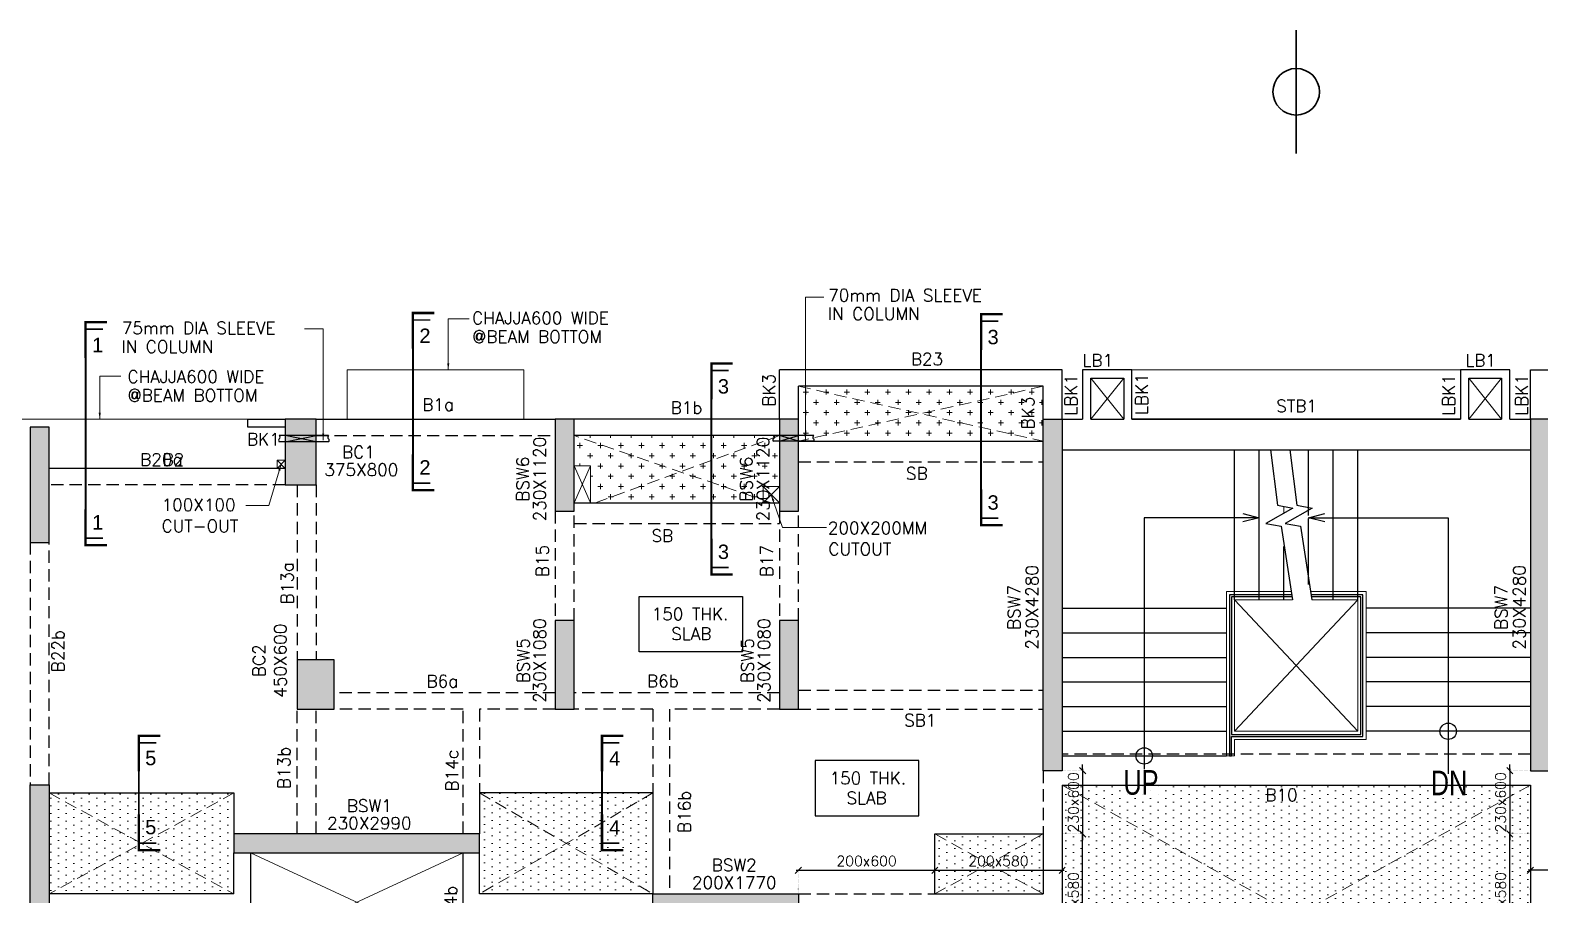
# Model space of a CAD drawing. Header units: inches. Extents: x 733929 to 798320, y 241462 to 287086.
# Drawn here: x 767060 to 785435, y 276562 to 287086 of the extents above; entities that cross this region are included whole.
import ezdxf
from ezdxf.enums import TextEntityAlignment as Align

# ---------------------------------------------------------------- set-up
doc = ezdxf.new("R2010")
doc.units = ezdxf.units.IN
doc.header["$LTSCALE"] = 600
doc.header["$MEASUREMENT"] = 0
for name, pattern in [('CONTINOUS', [0]), ('DOT', [0.25, 0, -0.25]), ('HIDDEN', [0.375, 0.25, -0.125])]:
    doc.linetypes.add(name, pattern=pattern)
for name, color, linetype in [('B-100X600', 53, 'Continuous'), ('B-100X750', 6, 'Continuous'), ('B-200X450', 212, 'Continuous'), ('B-200X580', 142, 'HIDDEN'), ('B-200X600', 62, 'HIDDEN'), ('B-200x750', 141, 'HIDDEN'), ('B-230X580', 134, 'HIDDEN'), ('B-230X600', 203, 'Continuous'), ('B-230x750', 52, 'HIDDEN'), ('B-250XAS PER DETAIL', 13, 'Continuous'), ('B-375X450', 92, 'Continuous'), ('B-375X600', 104, 'Continuous'), ('B-SB', 44, 'Continuous'), ('REBARS', 10, 'Continuous'), ('S-COL. NO.  COP', 1, 'Continuous'), ('S-COLUMN', 1, 'Continuous'), ('S-LEDDER', 2, 'Continuous'), ('S-SEC. MARK', 213, 'Continuous'), ('S-SLAB LINE', 30, 'Continuous'), ('S-SLAB NO.', 42, 'Continuous'), ('S-SLAB R.F. DIM', 2, 'Continuous'), ('S-SLEEVE', 1, 'Continuous'), ('S-STAIR', 253, 'Continuous'), ('S-TEXT.', 7, 'Continuous'), ('TYPE-A$0$99-RAILING', 145, 'Continuous'), ('TYPE-A&B_FINAL UNIT PLAN$0$ELE-6', 8, 'Continuous')]:
    doc.layers.add(name, color=color, linetype=linetype)
for name, color, linetype, lineweight in [('DIM', 9, 'Continuous', 25), ('du-bm nos mrk', 6, 'Continuous', 15), ('R.C.C. WALL', 4, 'Continuous', 35), ('S-COL-HATCH', 8, 'Continuous', 15), ('S-CUT-OUT', 3, 'CONTINOUS', 18), ('S-PROJECTION', 171, 'CONTINOUS', 18), ('S-SUNK', 8, 'Continuous', 15), ('TEXT', 11, 'Continuous', 15), ('TYPE-A$0$99-PARDI', 254, 'Continuous', 5), ('TYPE-A$0$99-STAIR', 4, 'Continuous', 5)]:
    doc.layers.add(name, color=color, linetype=linetype, lineweight=lineweight)
doc.styles.add('ARIAL', font='arial.ttf')
doc.styles.add('MA', font='romans.shx', dxfattribs={"width": 0.8})
doc.styles.add('Roman', font='romans')
doc.styles.add('romans', font='romans.shx')
doc.styles.add('ROMANSE', font='romans.shx')
doc.styles.add('SWISS', font='swisscl.ttf')
doc.dimstyles.new('du-100', dxfattribs={"dimtxt": 250, "dimasz": 80, "dimexe": 1, "dimexo": 1, "dimgap": 25, "dimtad": 1, "dimdec": 0, "dimzin": 3, "dimdsep": 46, "dimtxsty": 'MA', "dimblk": '100', "dimcen": 1, "dimdle": 1, "dimclrd": 2, "dimclre": 2, "dimclrt": 256, "dimadec": 0, "dimazin": 1, "dimtfac": 1, "dimtdec": 0, "dimtofl": 0, "dimtmove": 0, "dimatfit": 0, "dimfxl": 0, "dimfxlon": 1, "dimtolj": 1, "dimlwd": 15, "dimlwe": 9, "dimarcsym": 0})
doc.dimstyles.new('SCALE 1-100', dxfattribs={"dimtxt": 15, "dimasz": 15, "dimexe": 0.02, "dimexo": 0.025, "dimgap": 6, "dimtad": 1, "dimdec": 0, "dimzin": 3, "dimdsep": 46, "dimtxsty": 'ROMANSE', "dimblk": 'OBLIQUE', "dimcen": 0.09, "dimclrd": 2, "dimclre": 2, "dimclrt": 255, "dimadec": 3, "dimazin": 0, "dimtfac": 0.5, "dimtdec": 0, "dimtofl": 0, "dimtmove": 1, "dimatfit": 0, "dimldrblk": 'OBLIQUE', "dimfxl": 500, "dimfxlon": 1, "dimfrac": 1, "dimtolj": 1, "dimtzin": 0, "dimlwd": -1, "dimlwe": -1, "dimarcsym": 0})
doc.dimstyles.new('VISHAL', dxfattribs={"dimtxt": 230, "dimasz": 100, "dimexe": 0, "dimexo": 0, "dimgap": 25, "dimtad": 1, "dimdec": 0, "dimdsep": 46, "dimtxsty": 'romans', "dimblk": 'OBLIQUE', "dimcen": -225, "dimdle": 25, "dimclrd": 256, "dimclre": 256, "dimclrt": 7, "dimadec": 8, "dimazin": 1, "dimtfac": 1, "dimtdec": 0, "dimtix": 1, "dimtmove": 1, "dimatfit": 0, "dimfxl": 50, "dimfxlon": 1, "dimlwd": -1, "dimlwe": -1, "dimarcsym": 1})

# ---------------------------------------------------------------- blocks, each defined once
blk = doc.blocks.new('_Oblique')
at = {"color": 0, "linetype": 'ByBlock', "lineweight": -2}
blk.add_line((-0.5, -0.5), (0.5, 0.5), dxfattribs=at)
blk = doc.blocks.new('*D257')
at = {"layer": 'Defpoints', "color": 0, "transparency": 16777216}
for p in [(785320, 276860), (785320, 276572), (786870, 276572)]:
    blk.add_point(p, dxfattribs=at)
at = {"layer": 'S-SLAB R.F. DIM', "linetype": 'Continuous', "ltscale": 0.1, "transparency": 16777216}
blk.add_line((786895, 276860), (785295, 276860), dxfattribs=at)
at = {"layer": 'S-SLAB R.F. DIM', "linetype": 'DOT', "ltscale": 0.1, "transparency": 16777216}
for p, q in [((785320, 276572), (785320, 276860)), ((786870, 276572), (786870, 276860))]:
    blk.add_line(p, q, dxfattribs=at)
at = {"layer": 'S-SLAB R.F. DIM', "linetype": 'ByBlock', "transparency": 16777216, "xscale": 75, "yscale": 75, "zscale": 75, "rotation": 180}
blk.add_blockref('_Oblique', (785320, 276860), dxfattribs=at)
at = {"layer": 'S-SLAB R.F. DIM', "linetype": 'ByBlock', "transparency": 16777216, "xscale": 75, "yscale": 75, "zscale": 75}
blk.add_blockref('_Oblique', (786870, 276860), dxfattribs=at)
at = {"layer": 'S-SLAB R.F. DIM', "color": 7, "transparency": 16777216, "insert": (786095, 276973), "char_height": 125, "attachment_point": 5, "style": 'romans'}
blk.add_mtext('200x580', dxfattribs=at)
blk = doc.blocks.new('*D259')
at = {"layer": 'Defpoints', "color": 0, "transparency": 16777216}
for p in [(785069, 277302), (785320, 277302), (785320, 275642)]:
    blk.add_point(p, dxfattribs=at)
at = {"layer": 'S-SLAB R.F. DIM', "linetype": 'Continuous', "ltscale": 0.1, "transparency": 16777216}
blk.add_line((785069, 275617), (785069, 277327), dxfattribs=at)
at = {"layer": 'S-SLAB R.F. DIM', "linetype": 'DOT', "ltscale": 0.1, "transparency": 16777216}
for p, q in [((785320, 277302), (785069, 277302)), ((785320, 275642), (785069, 275642))]:
    blk.add_line(p, q, dxfattribs=at)
at = {"layer": 'S-SLAB R.F. DIM', "linetype": 'ByBlock', "transparency": 16777216, "xscale": 75, "yscale": 75, "zscale": 75}
for p, rotation in [((785069, 277302), 89.99999999997588), ((785069, 275642), 269.9999999999759)]:
    blk.add_blockref('_Oblique', p, dxfattribs=dict(at, rotation=rotation))
at = {"layer": 'S-SLAB R.F. DIM', "color": 7, "transparency": 16777216, "insert": (784957, 276472), "char_height": 125, "attachment_point": 5, "rotation": 90, "style": 'romans'}
blk.add_mtext('230x580', dxfattribs=at)
blk = doc.blocks.new('*D260')
at = {"layer": 'Defpoints', "color": 0, "transparency": 16777216}
for p in [(785320, 278072), (785069, 277302), (785320, 277302)]:
    blk.add_point(p, dxfattribs=at)
at = {"layer": 'S-SLAB R.F. DIM', "linetype": 'Continuous', "ltscale": 0.1, "transparency": 16777216}
for p, q in [((785069, 278072), (785069, 278147)), ((785069, 278097), (785069, 277277)), ((785069, 277302), (785069, 277227))]:
    blk.add_line(p, q, dxfattribs=at)
at = {"layer": 'S-SLAB R.F. DIM', "linetype": 'DOT', "ltscale": 0.1, "transparency": 16777216}
for p, q in [((785320, 278072), (785069, 278072)), ((785320, 277302), (785069, 277302))]:
    blk.add_line(p, q, dxfattribs=at)
at = {"layer": 'S-SLAB R.F. DIM', "linetype": 'ByBlock', "transparency": 16777216, "xscale": 75, "yscale": 75, "zscale": 75}
for p, rotation in [((785069, 278072), 270.0000000001299), ((785069, 277302), 90.00000000012993)]:
    blk.add_blockref('_Oblique', p, dxfattribs=dict(at, rotation=rotation))
at = {"layer": 'S-SLAB R.F. DIM', "color": 7, "transparency": 16777216, "insert": (784957, 277687), "char_height": 125, "attachment_point": 5, "rotation": 90, "style": 'romans'}
blk.add_mtext('230x600', dxfattribs=at)
blk = doc.blocks.new('*D261')
at = {"layer": 'Defpoints', "color": 0, "transparency": 16777216}
for p in [(778070, 276860), (776410, 276572), (778070, 276572)]:
    blk.add_point(p, dxfattribs=at)
at = {"layer": 'S-SLAB R.F. DIM', "linetype": 'Continuous', "ltscale": 0.1, "transparency": 16777216}
blk.add_line((776385, 276860), (778095, 276860), dxfattribs=at)
at = {"layer": 'S-SLAB R.F. DIM', "linetype": 'DOT', "ltscale": 0.1, "transparency": 16777216}
for p, q in [((776410, 276572), (776410, 276860)), ((778070, 276572), (778070, 276860))]:
    blk.add_line(p, q, dxfattribs=at)
at = {"layer": 'S-SLAB R.F. DIM', "linetype": 'ByBlock', "transparency": 16777216, "xscale": 75, "yscale": 75, "zscale": 75, "rotation": 180}
blk.add_blockref('_Oblique', (776410, 276860), dxfattribs=at)
at = {"layer": 'S-SLAB R.F. DIM', "linetype": 'ByBlock', "transparency": 16777216, "xscale": 75, "yscale": 75, "zscale": 75}
blk.add_blockref('_Oblique', (778070, 276860), dxfattribs=at)
at = {"layer": 'S-SLAB R.F. DIM', "color": 7, "transparency": 16777216, "insert": (777240, 276973), "char_height": 125, "attachment_point": 5, "style": 'romans'}
blk.add_mtext('200x600', dxfattribs=at)
blk = doc.blocks.new('*D262')
at = {"layer": 'Defpoints', "color": 0, "transparency": 16777216}
for p in [(779620, 276860), (778070, 276572), (779620, 276572)]:
    blk.add_point(p, dxfattribs=at)
at = {"layer": 'S-SLAB R.F. DIM', "linetype": 'Continuous', "ltscale": 0.1, "transparency": 16777216}
blk.add_line((778045, 276860), (779645, 276860), dxfattribs=at)
at = {"layer": 'S-SLAB R.F. DIM', "linetype": 'DOT', "ltscale": 0.1, "transparency": 16777216}
for p, q in [((778070, 276572), (778070, 276860)), ((779620, 276572), (779620, 276860))]:
    blk.add_line(p, q, dxfattribs=at)
at = {"layer": 'S-SLAB R.F. DIM', "linetype": 'ByBlock', "transparency": 16777216, "xscale": 75, "yscale": 75, "zscale": 75, "rotation": 180}
blk.add_blockref('_Oblique', (778070, 276860), dxfattribs=at)
at = {"layer": 'S-SLAB R.F. DIM', "linetype": 'ByBlock', "transparency": 16777216, "xscale": 75, "yscale": 75, "zscale": 75}
blk.add_blockref('_Oblique', (779620, 276860), dxfattribs=at)
at = {"layer": 'S-SLAB R.F. DIM', "color": 7, "transparency": 16777216, "insert": (778845, 276973), "char_height": 125, "attachment_point": 5, "style": 'romans'}
blk.add_mtext('200x580', dxfattribs=at)
blk = doc.blocks.new('100')
at = {"layer": 'DIM', "color": 2}
for p, q in [((1.5, 0), (-1.5, 0)), ((1.06, 1.06), (-1.06, -1.06)), ((0, -1.5), (0, 1.5))]:
    blk.add_line(p, q, dxfattribs=at)
blk = doc.blocks.new('*D274')
at = {"layer": 'Defpoints', "color": 0, "transparency": 16777216}
for p in [(779620, 277302), (779870, 277302), (779620, 275642)]:
    blk.add_point(p, dxfattribs=at)
at = {"layer": 'S-SLAB R.F. DIM', "linetype": 'DOT', "ltscale": 0.1, "transparency": 16777216}
for p, q in [((779620, 277302), (779870, 277302)), ((779620, 275642), (779870, 275642))]:
    blk.add_line(p, q, dxfattribs=at)
at = {"layer": 'S-SLAB R.F. DIM', "linetype": 'Continuous', "ltscale": 0.1, "transparency": 16777216}
blk.add_line((779870, 275617), (779870, 277327), dxfattribs=at)
at = {"layer": 'S-SLAB R.F. DIM', "linetype": 'ByBlock', "transparency": 16777216, "xscale": 75, "yscale": 75, "zscale": 75}
for p, rotation in [((779870, 277302), 90.00000000002814), ((779870, 275642), 270.0000000000281)]:
    blk.add_blockref('_Oblique', p, dxfattribs=dict(at, rotation=rotation))
at = {"layer": 'S-SLAB R.F. DIM', "color": 7, "transparency": 16777216, "insert": (779758, 276472), "char_height": 125, "attachment_point": 5, "rotation": 90, "style": 'romans'}
blk.add_mtext('230x580', dxfattribs=at)
blk = doc.blocks.new('*D275')
at = {"layer": 'Defpoints', "color": 0, "transparency": 16777216}
for p in [(779620, 278072), (779620, 277302), (779870, 277302)]:
    blk.add_point(p, dxfattribs=at)
at = {"layer": 'S-SLAB R.F. DIM', "linetype": 'DOT', "ltscale": 0.1, "transparency": 16777216}
for p, q in [((779620, 278072), (779870, 278072)), ((779620, 277302), (779870, 277302))]:
    blk.add_line(p, q, dxfattribs=at)
at = {"layer": 'S-SLAB R.F. DIM', "linetype": 'Continuous', "ltscale": 0.1, "transparency": 16777216}
for p, q in [((779870, 278072), (779870, 278147)), ((779870, 278097), (779870, 277277)), ((779870, 277302), (779870, 277227))]:
    blk.add_line(p, q, dxfattribs=at)
at = {"layer": 'S-SLAB R.F. DIM', "linetype": 'ByBlock', "transparency": 16777216, "xscale": 75, "yscale": 75, "zscale": 75}
for p, rotation in [((779870, 278072), 269.9999999998614), ((779870, 277302), 89.9999999998614)]:
    blk.add_blockref('_Oblique', p, dxfattribs=dict(at, rotation=rotation))
at = {"layer": 'S-SLAB R.F. DIM', "color": 7, "transparency": 16777216, "insert": (779758, 277687), "char_height": 125, "attachment_point": 5, "rotation": 90, "style": 'romans'}
blk.add_mtext('230x600', dxfattribs=at)

msp = doc.modelspace()

# ---------------------------------------------------------------- hatches: boundary and pattern name
at = {"layer": 'REBARS'}
h = msp.add_hatch(color=8, dxfattribs=at)
h.dxf.hatch_style = 1
h.paths.add_polyline_path([(767289.7, 282252.2), (767059.7, 282252.2), (767059.7, 280852.2), (767289.7, 280852.2)])
h = msp.add_hatch(color=8, dxfattribs=at)
h.dxf.hatch_style = 1
h.paths.add_polyline_path([(770539.7, 282352.2), (770164.7, 282352.2), (770164.7, 281552.2), (770539.7, 281552.2)])
h = msp.add_hatch(color=8, dxfattribs=at)
h.dxf.hatch_style = 1
h.paths.add_polyline_path([(773679.7, 282352.2), (773449.7, 282352.2), (773449.7, 281232.2), (773679.7, 281232.2)])
h = msp.add_hatch(color=8, dxfattribs=at)
h.dxf.hatch_style = 1
h.paths.add_polyline_path([(776409.7, 282352.2), (776179.7, 282352.2), (776179.7, 281232.2), (776409.7, 281232.2)])
h = msp.add_hatch(color=8, dxfattribs=at)
h.dxf.hatch_style = 1
h.paths.add_polyline_path([(779619.7, 282352.2), (779619.7, 278072.2), (779389.7, 278072.2), (779389.7, 282352.2)])
h = msp.add_hatch(color=8, dxfattribs=at)
h.dxf.hatch_style = 1
h.paths.add_polyline_path([(785319.7, 282352.2), (785319.7, 278072.2), (785549.7, 278072.2), (785549.7, 282352.2)])
h = msp.add_hatch(color=8, dxfattribs=at)
h.dxf.hatch_style = 1
h.paths.add_polyline_path([(773679.7, 279902.2), (773449.7, 279902.2), (773449.7, 278822.2), (773679.7, 278822.2)])
h = msp.add_hatch(color=8, dxfattribs=at)
h.dxf.hatch_style = 1
h.paths.add_polyline_path([(776409.7, 279902.2), (776179.7, 279902.2), (776179.7, 278822.2), (776409.7, 278822.2)])
h = msp.add_hatch(color=8, dxfattribs=at)
h.dxf.hatch_style = 1
h.paths.add_polyline_path([(770759.7, 279422.2), (770309.7, 279422.2), (770309.7, 278822.2), (770759.7, 278822.2)])
h = msp.add_hatch(color=8, dxfattribs=at)
h.dxf.hatch_style = 1
h.paths.add_polyline_path([(767289.7, 275042.2), (767059.7, 275042.2), (767059.7, 277902.2), (767289.7, 277902.2)])
h = msp.add_hatch(color=8, dxfattribs=at)
h.dxf.hatch_style = 1
h.paths.add_polyline_path([(769539.7, 277072.2), (772529.7, 277072.2), (772529.7, 277302.2), (769539.7, 277302.2)])
h = msp.add_hatch(color=8, dxfattribs=at)
h.dxf.hatch_style = 1
h.paths.add_polyline_path([(776409.7, 276372.2), (774639.7, 276372.2), (774639.7, 276572.2), (776409.7, 276572.2)])
at = {"layer": 'S-COL-HATCH', "lineweight": 0}
h = msp.add_hatch(dxfattribs=at)
h.set_pattern_fill('CROSS', color=256, scale=500, angle=90)
h.set_pattern_definition([(90, (1e-10, -600), (-125, 125), [62.5, -187.5]), (180, (31.25, -568.75), (-125, -125), [62.5, -187.5])])
h.paths.add_polyline_path([(776409.7, 282752.2), (779389.7, 282752.2), (779389.7, 282082.2), (776409.7, 282082.2)])
h = msp.add_hatch(dxfattribs=at)
h.set_pattern_fill('CROSS', color=256, scale=500, angle=90)
h.paths.add_polyline_path([(775980.6, 281332.2), (775980.6, 281532.2), (776179.7, 281532.2), (776179.7, 282152.1), (773679.7, 282152.1), (773679.7, 281482.2), (773679.7, 281482.2), (773679.7, 281782.2), (773879.7, 281782.2), (773879.7, 281482.2), (773979.7, 281482.2), (773979.7, 281332.2)])
at = {"layer": 'S-COL-HATCH'}
h = msp.add_hatch(dxfattribs=at)
h.set_pattern_fill('DOTS', color=256, scale=1500, angle=90)
h.set_pattern_definition([(90, (40, 5e-08), (-93.75, 46.875), [0, -93.75])])
h.paths.add_polyline_path([(785319.7, 274712.2), (779619.7, 274712.2), (779619.7, 277897.2), (785319.7, 277897.2)])
at = {"layer": 'S-COL-HATCH', "lineweight": 0}
h = msp.add_hatch(dxfattribs=at)
h.set_pattern_fill('DOTS', color=256, scale=1500, angle=90)
h.set_pattern_definition([(90, (60, 1645), (-93.75, 46.875), [0, -93.75])])
h.paths.add_polyline_path([(769539.7, 276572.2), (767294.7, 276572.2), (767292.2, 277802.2), (769537.2, 277802.2)])
h = msp.add_hatch(dxfattribs=at)
h.set_pattern_fill('DOTS', color=256, scale=1500, angle=90)
h.set_pattern_definition([(90, (90, 200), (-93.75, 46.875), [0, -93.75])])
h.paths.add_polyline_path([(772529.7, 277802.2), (774639.7, 277802.2), (774639.7, 276572.2), (773869.7, 276572.2), (773869.7, 276572), (773169.7, 276572.4), (773169.7, 276572.2), (772529.7, 276572.2)])
at = {"layer": 'S-COL-HATCH'}
h = msp.add_hatch(dxfattribs=at)
h.set_pattern_fill('DOTS', color=256, scale=1500, angle=90)
h.paths.add_polyline_path([(779389.7, 276572.2), (778069.7, 276572.2), (778069.7, 277302.2), (779389.7, 277302.2)])

# ---------------------------------------------------------------- linework, layer by layer
at = {"color": 8}
msp.add_line((784469.7, 282352.2), (780469.7, 282352.2), dxfattribs=at)
at = {"layer": 'B-100X600'}
for points in [[(780469.7, 282352.2), (780469.7, 282952.2), (779869.7, 282952.2), (779869.7, 282352.2)], [(779969.7, 282352.2), (779969.7, 282852.2), (780369.7, 282852.2), (780369.7, 282352.2)], [(785069.7, 282352.2), (785069.7, 282952.2), (784469.7, 282952.2), (784469.7, 282352.2)], [(784569.7, 282352.2), (784569.7, 282852.2), (784969.7, 282852.2), (784969.7, 282352.2)]]:
    msp.add_lwpolyline(points, dxfattribs=at)
at = {"layer": 'B-100X750'}
msp.add_lwpolyline([(769709.7, 282352.2), (770164.7, 282352.2), (770164.7, 282252.2), (769709.7, 282252.2)], close=True, dxfattribs=at)
at = {"layer": 'B-200X450', "linetype": 'Continuous'}
for p, q in [((769539.7, 276572.2), (769539.7, 277072.2)), ((769739.7, 277072.2), (769739.7, 275872.2)), ((772329.7, 275872.2), (772329.7, 277072.2)), ((772529.7, 276572.2), (772529.7, 277072.2)), ((769539.7, 276572.2), (767289.7, 276572.2)), ((774639.7, 276572.2), (772529.7, 276572.2))]:
    msp.add_line(p, q, dxfattribs=at)
at = {"layer": 'B-200X580', "linetype": 'Continuous'}
msp.add_line((778069.7, 276572.2), (779389.7, 276572.2), dxfattribs=at)
at = {"layer": 'B-200X600', "linetype": 'CONTINOUS'}
for p, q in [((779619.7, 282952.2), (776179.7, 282952.2)), ((785319.7, 282952.2), (788759.7, 282952.2)), ((776179.7, 282352.2), (773679.7, 282352.2))]:
    msp.add_line(p, q, dxfattribs=at)
at = {"layer": 'B-200X600', "linetype": 'Continuous'}
for p, q in [((779389.7, 282752.2), (776409.7, 282752.2)), ((776179.7, 282152.2), (773679.7, 282152.2)), ((772529.7, 277802.2), (772529.7, 277302.2)), ((774639.7, 277802.2), (774639.7, 276572.2))]:
    msp.add_line(p, q, dxfattribs=at)
at = {"layer": 'B-200X600', "linetype": 'ByBlock'}
msp.add_line((770164.7, 281752.2), (767289.7, 281752.2), dxfattribs=at)
at = {"layer": 'B-200X600', "linetype": 'HIDDEN'}
for p, q in [((770164.7, 281552.2), (767289.7, 281552.2)), ((773449.7, 279022.2), (770759.7, 279022.2)), ((776179.7, 279022.2), (773679.7, 279022.2)), ((772329.7, 278822.2), (770759.7, 278822.2)), ((772329.7, 277302.2), (772329.7, 278822.2)), ((773449.7, 278822.2), (772529.7, 278822.2)), ((772529.7, 278822.2), (772529.7, 277802.2)), ((774639.7, 278822.2), (773679.7, 278822.2)), ((774639.7, 278822.2), (774639.7, 277802.2)), ((774839.7, 278822.2), (774839.7, 276572.2)), ((776179.7, 278822.2), (774869.7, 278822.2)), ((776409.7, 276572.2), (778069.7, 276572.2))]:
    msp.add_line(p, q, dxfattribs=at)
at = {"layer": 'B-200x750', "linetype": 'CONTINOUS'}
msp.add_line((770539.7, 282352.2), (773449.7, 282352.2), dxfattribs=at)
at = {"layer": 'B-200x750', "linetype": 'HIDDEN'}
msp.add_line((770539.7, 282152.2), (773449.7, 282152.2), dxfattribs=at)
at = {"layer": 'B-230X580', "linetype": 'Continuous'}
for p, q in [((779389.7, 277302.2), (779389.7, 276572.2)), ((779619.7, 277302.2), (779619.7, 275642.2)), ((785319.7, 277302.2), (785319.7, 275642.2))]:
    msp.add_line(p, q, dxfattribs=at)
at = {"layer": 'B-230X600', "linetype": 'Continuous'}
for p, q in [((776179.7, 282352.2), (776179.7, 282952.2)), ((779619.7, 282352.2), (779619.7, 282952.2)), ((785319.7, 282352.2), (785319.7, 282952.2)), ((776409.7, 282352.2), (776409.7, 282752.2)), ((779389.7, 282352.2), (779389.7, 282752.2)), ((779619.7, 277897.2), (779619.7, 277302.2)), ((785319.7, 277897.2), (785319.7, 277302.2))]:
    msp.add_line(p, q, dxfattribs=at)
at = {"layer": 'B-230X600', "linetype": 'HIDDEN'}
for p, q in [((770309.7, 281552.2), (770309.7, 279422.2)), ((770539.7, 281552.2), (770539.7, 279422.2)), ((773449.7, 281232.2), (773449.7, 279902.2)), ((773679.7, 279902.2), (773679.7, 281232.2)), ((776179.7, 281232.2), (776179.7, 279902.2)), ((776409.7, 279902.2), (776409.7, 281232.2)), ((770309.7, 277302.2), (770309.7, 278822.2)), ((770539.7, 277302.2), (770539.7, 278822.2)), ((779389.7, 278072.2), (779389.7, 277302.2))]:
    msp.add_line(p, q, dxfattribs=at)
at = {"layer": 'B-230x750'}
msp.add_line((767059.7, 280852.2), (767059.7, 277902.2), dxfattribs=at)
at = {"layer": 'B-230x750', "linetype": 'HIDDEN'}
msp.add_line((767289.7, 277902.2), (767289.7, 280852.2), dxfattribs=at)
at = {"layer": 'B-250XAS PER DETAIL'}
for p, q in [((776409.7, 282082.2), (779389.7, 282082.2)), ((773679.7, 281332.2), (776179.7, 281332.2))]:
    msp.add_line(p, q, dxfattribs=at)
at = {"layer": 'B-250XAS PER DETAIL', "linetype": 'HIDDEN'}
for p, q in [((776409.7, 281832.2), (779389.7, 281832.2)), ((773679.7, 281082.2), (776179.7, 281082.2))]:
    msp.add_line(p, q, dxfattribs=at)
at = {"layer": 'B-375X450', "linetype": 'HIDDEN'}
for p, q in [((781719.7, 278272.2), (779619.7, 278272.2)), ((785319.7, 278272.2), (781719.7, 278272.2))]:
    msp.add_line(p, q, dxfattribs=at)
at = {"layer": 'B-375X450', "linetype": 'Continuous'}
msp.add_line((779619.7, 277897.2), (785319.7, 277897.2), dxfattribs=at)
at = {"layer": 'B-375X600', "linetype": 'CONTINOUS'}
for p, q in [((779619.7, 282352.2), (779869.7, 282352.2)), ((779969.7, 282352.2), (780369.7, 282352.2)), ((780469.7, 282352.2), (784469.7, 282352.2)), ((784569.7, 282352.2), (784969.7, 282352.2)), ((785069.7, 282352.2), (785319.7, 282352.2)), ((779619.7, 281977.2), (785319.7, 281977.2))]:
    msp.add_line(p, q, dxfattribs=at)
at = {"layer": 'B-SB', "linetype": 'HIDDEN'}
for p, q in [((776409.7, 279052.2), (779389.7, 279052.2)), ((776409.7, 278822.2), (779389.7, 278822.2))]:
    msp.add_line(p, q, dxfattribs=at)
at = {"layer": 'du-bm nos mrk'}
msp.add_lwpolyline([(788759.7, 282952.2), (785319.7, 282952.2), (785319.7, 282352.2), (785069.7, 282352.2), (785069.7, 282952.2), (779869.7, 282952.2), (779869.7, 282352.2), (779619.7, 282352.2), (779619.7, 282952.2), (776179.7, 282952.2), (776179.7, 282352.2), (773069.7, 282352.2), (773069.7, 282952.2), (770919.7, 282952.2), (770919.7, 282352.2), (763429.7, 282352.2)], dxfattribs=at)
at = {"layer": 'R.C.C. WALL'}
msp.add_line((782469.7, 285587), (782469.7, 287086.3), dxfattribs=at)
msp.add_circle((782469.7, 286336.6), 283.3, dxfattribs=at)
at = {"layer": 'S-COLUMN'}
for points in [[(767289.7, 282252.2), (767059.7, 282252.2), (767059.7, 280852.2), (767289.7, 280852.2)], [(770539.7, 282352.2), (770164.7, 282352.2), (770164.7, 281552.2), (770539.7, 281552.2)], [(773679.7, 282352.2), (773449.7, 282352.2), (773449.7, 281232.2), (773679.7, 281232.2)], [(776409.7, 282352.2), (776179.7, 282352.2), (776179.7, 281232.2), (776409.7, 281232.2)], [(779619.7, 282352.2), (779619.7, 278072.2), (779389.7, 278072.2), (779389.7, 282352.2)], [(785319.7, 282352.2), (785319.7, 278072.2), (785549.7, 278072.2), (785549.7, 282352.2)], [(773679.7, 279902.2), (773449.7, 279902.2), (773449.7, 278822.2), (773679.7, 278822.2)], [(776409.7, 279902.2), (776179.7, 279902.2), (776179.7, 278822.2), (776409.7, 278822.2)], [(770759.7, 279422.2), (770309.7, 279422.2), (770309.7, 278822.2), (770759.7, 278822.2)], [(767289.7, 275042.2), (767059.7, 275042.2), (767059.7, 277902.2), (767289.7, 277902.2)], [(769539.7, 277072.2), (772529.7, 277072.2), (772529.7, 277302.2), (769539.7, 277302.2)], [(776409.7, 276372.2), (774639.7, 276372.2), (774639.7, 276572.2), (776409.7, 276572.2)]]:
    msp.add_lwpolyline(points, close=True, dxfattribs=at)
at = {"layer": 'S-CUT-OUT', "lineweight": 0, "ltscale": 0.8}
for p, q in [((780369.7, 282852.2), (779969.7, 282352.2)), ((779969.7, 282852.2), (780369.7, 282352.2)), ((784969.7, 282852.2), (784569.7, 282352.2)), ((784569.7, 282852.2), (784969.7, 282352.2))]:
    msp.add_line(p, q, dxfattribs=at)
at = {"layer": 'S-CUT-OUT'}
for p, q in [((770064.7, 281752.2), (770164.7, 281852.2)), ((770064.7, 281852.2), (770164.7, 281752.2)), ((773679.7, 281332.2), (773879.7, 281782.2)), ((773679.7, 281782.2), (773879.7, 281332.2)), ((775980.6, 281532.2), (776179.7, 281332.2)), ((775980.6, 281332.2), (776179.7, 281532.2))]:
    msp.add_line(p, q, dxfattribs=at)
at = {"layer": 'S-CUT-OUT', "lineweight": 0}
for p, q in [((781719.7, 278552.2), (783219.7, 280152.2)), ((783219.7, 278552.2), (781719.7, 280152.2)), ((769739.7, 277072.2), (772329.7, 275872.2)), ((769739.7, 275872.2), (772329.7, 277072.2))]:
    msp.add_line(p, q, dxfattribs=at)
at = {"layer": 'S-CUT-OUT'}
for points in [[(770064.7, 281852.2), (770164.7, 281852.2), (770164.7, 281752.2), (770064.7, 281752.2)], [(773879.7, 281782.2), (773679.7, 281782.2), (773679.7, 281332.2), (773879.7, 281332.2)], [(775980.6, 281532.2), (776179.7, 281532.2), (776179.7, 281332.2), (775980.6, 281332.2)]]:
    msp.add_lwpolyline(points, close=True, dxfattribs=at)
at = {"layer": 'S-LEDDER', "ltscale": 0.08}
for centre in [(784319.7, 278552.2), (780619.7, 278252.2)]:
    msp.add_circle(centre, 100, dxfattribs=at)
at = {"layer": 'S-PROJECTION'}
msp.add_line((784469.7, 282952.2), (780469.7, 282952.2), dxfattribs=at)
for points in [[(770919.7, 282352.2), (770919.7, 282952.2), (773069.7, 282952.2), (773069.7, 282352.2)], [(764639.7, 282352.2), (769709.7, 282352.2)]]:
    msp.add_lwpolyline(points, dxfattribs=at)
at = {"layer": 'S-SEC. MARK', "extrusion": (6.18596e-08, 0, 1), "elevation": 0}
for points, const_width in [([(767994.5, 283531.4), (767994.5, 283531.4), (767733.7, 283531.4), (767733.7, 283096)], 29.2), ([(771979.1, 283644.1), (771979.1, 283644.1), (771718.3, 283644.1), (771718.3, 283208.7)], 29.2), ([(771929.5, 283559), (771718.3, 283559), (771718.3, 283208.7)], 19.4), ([(778894.7, 283628.2), (778894.7, 283628.2), (778633.9, 283628.2), (778633.9, 283192.8)], 29.2), ([(778845.1, 283543.1), (778633.9, 283543.1), (778633.9, 283192.8)], 19.4), ([(767945, 283446.3), (767733.7, 283446.3), (767733.7, 283096)], 19.4), ([(775612.1, 283028.2), (775612.1, 283028.2), (775351.3, 283028.2), (775351.3, 282592.8)], 29.2), ([(775562.6, 282943.1), (775351.3, 282943.1), (775351.3, 282592.8)], 19.4), ([(771979.1, 281488), (771979.1, 281488), (771718.3, 281488), (771718.3, 281923.4)], 29.2), ([(771929.5, 281573.1), (771718.3, 281573.1), (771718.3, 281923.4)], 19.4), ([(778894.7, 281060.6), (778894.7, 281060.6), (778633.9, 281060.6), (778633.9, 281496)], 29.2), ([(778845.1, 281145.7), (778633.9, 281145.7), (778633.9, 281496)], 19.4), ([(767994.5, 280819.1), (767994.5, 280819.1), (767733.7, 280819.1), (767733.7, 281254.4)], 29.2), ([(767945, 280904.2), (767733.7, 280904.2), (767733.7, 281254.4)], 19.4), ([(775612.1, 280460.6), (775612.1, 280460.6), (775351.3, 280460.6), (775351.3, 280896)], 29.2), ([(775562.6, 280545.7), (775351.3, 280545.7), (775351.3, 280896)], 19.4), ([(768642.7, 278498.3), (768642.7, 278498.3), (768381.9, 278498.3), (768381.9, 278062.9)], 29.2), ([(768593.2, 278413.2), (768381.9, 278413.2), (768381.9, 278062.9)], 19.4), ([(774280.5, 278498.3), (774280.5, 278498.3), (774019.7, 278498.3), (774019.7, 278062.9)], 29.2), ([(774230.9, 278413.2), (774019.7, 278413.2), (774019.7, 278062.9)], 19.4), ([(768642.7, 277106.7), (768642.7, 277106.7), (768381.9, 277106.7), (768381.9, 277542)], 29.2), ([(768593.2, 277191.8), (768381.9, 277191.8), (768381.9, 277542)], 19.4), ([(774280.5, 277106.7), (774280.5, 277106.7), (774019.7, 277106.7), (774019.7, 277542)], 29.2), ([(774230.9, 277191.8), (774019.7, 277191.8), (774019.7, 277542)], 19.4)]:
    msp.add_lwpolyline(points, dxfattribs=dict(at, const_width=const_width))
at = {"layer": 'S-SEC. MARK', "linetype": 'HIDDEN', "ltscale": 0.8, "const_width": 24, "elevation": 0}
for points in [[(771718.3, 283208.7), (771718.3, 281923.4)], [(767733.7, 281254.4), (767733.7, 283096)]]:
    msp.add_lwpolyline(points, dxfattribs=at)
at = {"layer": 'S-SEC. MARK', "linetype": 'HIDDEN', "ltscale": 0.8, "const_width": 24}
for points in [[(778633.9, 281496), (778633.9, 283192.8)], [(775351.3, 280896), (775351.3, 282592.8)], [(768381.9, 277542), (768381.9, 278062.9)], [(774019.7, 277542), (774019.7, 278062.9)]]:
    msp.add_lwpolyline(points, dxfattribs=at)
at = {"layer": 'S-SLAB LINE'}
for p, q in [((767289.7, 277802.2), (769539.7, 277802.2)), ((769539.7, 277802.2), (769539.7, 277302.2)), ((774639.7, 277802.2), (772529.7, 277802.2))]:
    msp.add_line(p, q, dxfattribs=at)
msp.add_lwpolyline([(778069.7, 276572.2), (778069.7, 277302.2), (779389.7, 277302.2)], dxfattribs=at)
at = {"layer": 'S-SLAB NO.'}
for points in [[(774472.3, 280194), (775730.5, 280194), (775730.5, 279519.9), (774472.3, 279519.9)], [(777874.4, 278196), (776616.2, 278196), (776616.2, 277521.9), (777874.4, 277521.9)]]:
    msp.add_lwpolyline(points, close=True, dxfattribs=at)
at = {"layer": 'S-SLEEVE'}
for p, q in [((770692.2, 282152.2), (770090.2, 282152.2)), ((770692.3, 282077.2), (770090.2, 282077.2)), ((770539.7, 282077.2), (770164.7, 282152.2)), ((770164.7, 282077.2), (770539.7, 282152.2)), ((776596.2, 282152.2), (776105.2, 282152.2)), ((776596.3, 282082.2), (776105.2, 282082.2)), ((776409.7, 282082.2), (776179.7, 282152.2)), ((776179.7, 282082.2), (776409.7, 282152.2))]:
    msp.add_line(p, q, dxfattribs=at)
for centre, radius, start, end in [((770105.2, 282094.1), 22.6, 126.53337, 228.25839), ((770075.9, 282131.6), 25.1, 309.45332, 55.10412), ((770706.6, 282131.6), 25.1, 124.89588, 230.54668), ((770677.2, 282094.1), 22.6, 311.74161, 53.46663), ((776115.4, 282096.7), 17.7, 118.93394, 234.99037), ((776090.9, 282131.6), 25.1, 309.45332, 55.10412), ((776610.6, 282131.6), 25.1, 124.89588, 230.54668), ((776586.1, 282096.7), 17.7, 305.00963, 61.06606)]:
    msp.add_arc(centre, radius, start, end, dxfattribs=at)
at = {"layer": 'S-STAIR', "linetype": 'ByBlock'}
for p, q in [((781719.7, 280152.2), (781719.7, 281977.2)), ((782019.7, 280152.2), (782019.7, 281977.2)), ((782619.7, 281177.8), (782619.7, 281977.2)), ((782919.7, 280152.2), (782919.7, 281977.2)), ((783219.7, 280152.2), (783219.7, 281977.2)), ((782619.7, 280337.1), (782619.7, 281143.7)), ((782319.7, 280152.2), (782319.7, 280801.1)), ((779619.7, 280052.2), (781619.7, 280052.2)), ((785319.7, 280052.2), (783319.7, 280052.2)), ((779619.7, 279752.2), (781619.7, 279752.2)), ((785319.7, 279752.2), (783319.7, 279752.2)), ((779619.7, 279452.2), (781619.7, 279452.2)), ((785319.7, 279452.2), (783319.7, 279452.2)), ((779619.7, 279152.2), (781619.7, 279152.2)), ((785319.7, 279152.2), (783319.7, 279152.2)), ((779619.7, 278852.2), (781619.7, 278852.2)), ((785319.7, 278852.2), (783319.7, 278852.2)), ((779619.7, 278552.2), (781619.7, 278552.2)), ((785319.7, 278552.2), (783319.7, 278552.2)), ((779619.7, 278252.2), (781619.7, 278252.2))]:
    msp.add_line(p, q, dxfattribs=at)
for points in [[(782158, 281977.2), (782243.1, 281304.5), (782429.9, 281269.3), (782098.5, 281083.2), (782285.2, 281047.9), (782424.2, 280152.2)], [(782393.3, 281977.2), (782478.4, 281304.5), (782665.1, 281269.3), (782333.7, 281083.2), (782520.5, 281047.9), (782659.4, 280152.2)]]:
    msp.add_lwpolyline(points, dxfattribs=at)
at = {"layer": 'S-SUNK', "linetype": 'HIDDEN', "lineweight": 0}
for p, q in [((779389.7, 282752.2), (776409.7, 282082.2)), ((776409.7, 282752.2), (779389.7, 282082.2)), ((776079.7, 281332.2), (773679.7, 282152.2)), ((773939.7, 281332.2), (776179.7, 282152.2)), ((785319.7, 277897.2), (779619.7, 274712.2)), ((779619.7, 277897.2), (785319.7, 274712.2)), ((767289.7, 277802.2), (769539.7, 276572.2)), ((769539.7, 277802.2), (767289.7, 276572.2)), ((772529.7, 277802.2), (774639.7, 276572.2)), ((774639.7, 277802.2), (772529.7, 276572.2)), ((778069.7, 276572.2), (779389.7, 277302.2)), ((779389.7, 276572.2), (778069.7, 277302.2))]:
    msp.add_line(p, q, dxfattribs=at)
at = {"layer": 'TYPE-A$0$99-PARDI'}
for points in [[(782410.2, 280252.2), (781619.7, 280252.2), (781619.7, 278252.2), (781719.7, 278252.2), (781719.7, 278452.2), (783319.7, 278452.2), (783319.7, 280252.2), (782645.5, 280252.2)], [(782424.2, 280152.2), (781719.7, 280152.2), (781719.7, 278552.2), (783219.7, 278552.2), (783219.7, 280152.2), (782659.4, 280152.2)]]:
    msp.add_lwpolyline(points, dxfattribs=at)
at = {"layer": 'TYPE-A$0$99-RAILING'}
for points in [[(782415.5, 280214.7), (781657.2, 280214.7), (781657.2, 278252.2), (781682.2, 278252.2), (781682.2, 278489.7), (783282.2, 278489.7), (783282.2, 280214.7), (782650.7, 280214.7)], [(782418.9, 280189.7), (781682.2, 280189.7), (781682.2, 278514.7), (783257.2, 278514.7), (783257.2, 280189.7), (782654.2, 280189.7)]]:
    msp.add_lwpolyline(points, dxfattribs=at)
at = {"layer": 'TYPE-A$0$99-STAIR'}
msp.add_line((782319.7, 281207.4), (782319.7, 281290.1), dxfattribs=at)
at = {"layer": 'TYPE-A&B_FINAL UNIT PLAN$0$ELE-6'}
for p, q in [((768694.7, 277802.2), (769539.7, 277802.2)), ((773299.7, 277802.2), (772529.7, 277802.2))]:
    msp.add_line(p, q, dxfattribs=at)

# ---------------------------------------------------------------- texts
at = {"layer": 'du-bm nos mrk', "style": 'Roman'}
for s, p in [('B23', (777779.5, 283006.9)), ('LB1', (779867.8, 282991.7)), ('LB1', (784527.8, 282991.7)), ('B1a', (771832.1, 282454.3, 0)), ('B1b', (774854.9, 282416.5, 0)), ('STB1', (782226.3, 282436.4)), ('BK1', (769699, 282032.7)), ('B20a', (768398.7, 281785.4, 0)), ('B2', (768670.2, 281785.4, 0)), ('SB', (777720, 281615.4)), ('SB', (774622.5, 280857.4)), ('B6a', (771883.8, 279086.4, 0)), ('B6b', (774567.2, 279088, 0)), ('SB1', (777696.8, 278611.7)), ('B10', (782094.7, 277703, 0))]:
    msp.add_text(s, height=150, dxfattribs=at).set_placement(p)
for s, p in [('BK3', (776126, 282505.3)), ('LBK1', (779802, 282393.9)), ('LBK1', (780663.8, 282404.1)), ('LBK1', (784402, 282393.9)), ('LBK1', (785287.3, 282393.9)), ('BK3', (779279.3, 282227.8)), ('B13a', (770263, 280099.1, 0)), ('B22b', (767474.1, 279270.6, 0)), ('B13b', (770224.1, 277850)), ('B14c', (772269.4, 277820.4)), ('B16b', (775098.1, 277315.5)), ('B14b', (772253.9, 276157.9))]:
    msp.add_text(s, height=150, rotation=90, dxfattribs=at).set_placement(p)
for s, p in [('B15', (773370, 280625.7)), ('B17', (776100, 280625.7))]:
    msp.add_text(s, height=150, rotation=90, dxfattribs=at).set_placement(p, align=Align.CENTER)
at = {"layer": 'S-COL. NO.  COP', "ltscale": 0.5, "style": 'ROMANSE'}
for s, p in [('230X1120', (773336.6, 281622)), ('230X1120', (776056.1, 281622)), ('BSW6', (773130.6, 281622)), ('BSW6', (775850.1, 281622)), ('230X4280', (779329.6, 280060.5)), ('230X4280', (785259.6, 280060.5)), ('BSW7', (779108.7, 280060.5)), ('BSW7', (785038.7, 280060.5)), ('230X1080', (773336.6, 279412.1)), ('230X1080', (776066.6, 279412.1)), ('450X600', (770179.6, 279412.1)), ('BC2', (769920.2, 279412.1)), ('BSW5', (773135.2, 279412.1)), ('BSW5', (775865.2, 279412.1))]:
    msp.add_text(s, height=150, rotation=90, dxfattribs=at).set_placement(p, align=Align.CENTER)
for s, p in [('BC1', (771054.8, 281875.4)), ('375X800', (771090.3, 281660.3)), ('BSW1', (771187.6, 277570)), ('230X2990', (771187.6, 277358.7)), ('BSW2', (775629.3, 276848.5)), ('200X1770', (775629.3, 276635))]:
    msp.add_text(s, height=150, dxfattribs=at).set_placement(p, align=Align.CENTER)
at = {"layer": 'S-SEC. MARK', "extrusion": (3.09299e-08, -1.15432e-07, 1), "style": 'ARIAL'}
for s, p in [('2', (771796.8, 283279.2, 0)), ('3', (778712.4, 283263.4, 0)), ('1', (767812.2, 283166.6, 0)), ('3', (775429.9, 282663.4, 0)), ('5', (768459.2, 278139.5, 0)), ('4', (774106.1, 278134.2, 0))]:
    msp.add_text(s, height=175, rotation=0.00011, dxfattribs=at).set_placement(p)
at = {"layer": 'S-SEC. MARK', "extrusion": (3.09299e-08, 1.15432e-07, 1), "style": 'ARIAL'}
for s, p in [('2', (771796.8, 281677.1, 0.1)), ('3', (778712.4, 281249.7, 0.1)), ('1', (767812.2, 281008.2, 0.1)), ('3', (775429.9, 280649.7, 0.1)), ('5', (768459.2, 277298.8, 0.1)), ('4', (774106.1, 277293.4, 0.1))]:
    msp.add_text(s, height=175, rotation=359.99989, dxfattribs=at).set_placement(p)
at = {"layer": 'S-SLAB NO.', "style": 'romans'}
for s, p in [('150 THK.', (775091.2, 279979.7)), ('SLAB', (775107, 279739.1)), ('150 THK.', (777255.5, 277981.7)), ('SLAB', (777239.7, 277741.1))]:
    msp.add_text(s, height=150, dxfattribs=at).set_placement(p, align=Align.MIDDLE)
at = {"layer": 'S-TEXT.', "style": 'Roman'}
for s, p in [('70mm DIA SLEEVE', (776773.3, 283785.5)), ('75mm DIA SLEEVE', (768174.8, 283386)), ('CHAJJA600 WIDE', (772438.5, 283508)), ('IN COLUMN', (776769, 283559.1)), ('@BEAM BOTTOM   ', (772438.5, 283281.5)), ('IN COLUMN', (768170.5, 283159.6)), ('CHAJJA600 WIDE', (768244.5, 282793.6)), ('@BEAM BOTTOM   ', (768244.5, 282567.1)), ('100X100', (768659.8, 281233.7)), ('CUT-OUT', (768660, 280975.9)), ('200X200MM ', (776768.8, 280952.5, -1.2)), ('CUTOUT', (776775.5, 280694.7, -1.2))]:
    msp.add_text(s, height=150, dxfattribs=at).set_placement(p)
at = {"layer": 'TEXT', "color": 0, "style": 'SWISS'}
for s, p in [('UP', (780367.3, 277779.7)), ('DN', (784108, 277773.6))]:
    msp.add_text(s, height=300, rotation=359.99701, dxfattribs=at).set_placement(p)

# ---------------------------------------------------------------- dimensions: what is measured, and where the dimension line sits
at = {"layer": 'S-SLAB R.F. DIM', "ltscale": 0.1}
for p1, p2, distance, text, picture, middle in [((779619.7, 278072.2), (779619.7, 277302.2), 250.3, '230x600', '*D275', (779757.5, 277687.2)), ((785319.7, 278072.2), (785319.7, 277302.2), -250.3, '230x600', '*D260', (784956.8, 277687.2)), ((779619.7, 275642.2), (779619.7, 277302.2), -250.3, '230x580', '*D274', (779757.5, 276472.2)), ((785319.7, 275642.2), (785319.7, 277302.2), 250.3, '230x580', '*D259', (784956.8, 276472.2))]:
    dim = msp.add_aligned_dim(p1=p1, p2=p2, distance=distance, text=text, dimstyle='VISHAL', override={"dimtxt": 125, "dimasz": 75, "dimgap": 50, "dimfxl": 100, "dimfxlon": 0}, dxfattribs=at)
    dim.commit()
    dim.dimension.update_dxf_attribs({"geometry": picture, "text_midpoint": middle})
for base, p1, p2, angle, text, picture, middle in [((778069.7, 276860.4), (776409.7, 276572.2), (778069.7, 276572.2), 0, '200x600', '*D261', (777239.7, 276972.9)), ((779619.7, 276860.4), (778069.7, 276572.2), (779619.7, 276572.2), 0, '200x580', '*D262', (778844.7, 276972.9)), ((785319.7, 276860.4), (786869.7, 276572.2), (785319.7, 276572.2), 180, '200x580', '*D257', (786094.7, 276972.9))]:
    dim = msp.add_linear_dim(base=base, p1=p1, p2=p2, angle=angle, text=text, dimstyle='VISHAL', override={"dimtxt": 125, "dimasz": 75, "dimgap": 50, "dimfxl": 100, "dimfxlon": 0}, dxfattribs=at)
    dim.commit()
    dim.dimension.update_dxf_attribs({"geometry": picture, "text_midpoint": middle})

# ---------------------------------------------------------------- leaders
at = {"layer": 'S-LEDDER', "ltscale": 0.08}
for points in [[(782019.7, 281152.2), (780619.7, 281152.2), (780619.7, 278090.6)], [(782619.7, 281152.2), (784319.7, 281152.2), (784319.7, 278032.9)]]:
    msp.add_leader(points, dimstyle='SCALE 1-100', override={"dimtxt": 130, "dimasz": 200, "dimexe": 90, "dimexo": 50, "dimldrblk": 'Open30', "dimfxl": 1500}, dxfattribs=at)
at = {"layer": 'S-TEXT.'}
for points, override in [([(776495.7, 282095.2), (776495.7, 283838.1), (776721.1, 283838.1)], {"dimtad": 0, "dimarcsym": 1}), ([(772148.4, 282952.2), (772148.4, 283573.2), (772403.6, 283573.2)], {"dimgap": 25, "dimtad": 0, "dimarcsym": 1}), ([(770625.7, 282095.2), (770625.7, 283449.6), (770400.3, 283449.6)], {"dimtad": 0, "dimarcsym": 1}), ([(767906.3, 282352.2), (767906.3, 282873.1), (768161.5, 282873.1)], {"dimgap": 25, "dimtad": 0, "dimarcsym": 1}), ([(770114.7, 281802.2), (769963.2, 281300.9), (769683, 281300.9)], {"dimscale": 1, "dimtxt": 250, "dimasz": 80, "dimgap": 25, "dimtad": 0, "dimtxsty": 'MA', "dimclrd": 2, "dimlwd": 15}), ([(776079.9, 281431.9), (776217, 281034.4), (776753, 281034.4)], {"dimscale": 1, "dimtxt": 250, "dimasz": 80, "dimgap": 25, "dimtad": 0, "dimtxsty": 'MA', "dimclrd": 2, "dimlwd": 15})]:
    msp.add_leader(points, dimstyle='du-100', override=override, dxfattribs=at)

doc.saveas('drawing.dxf')
